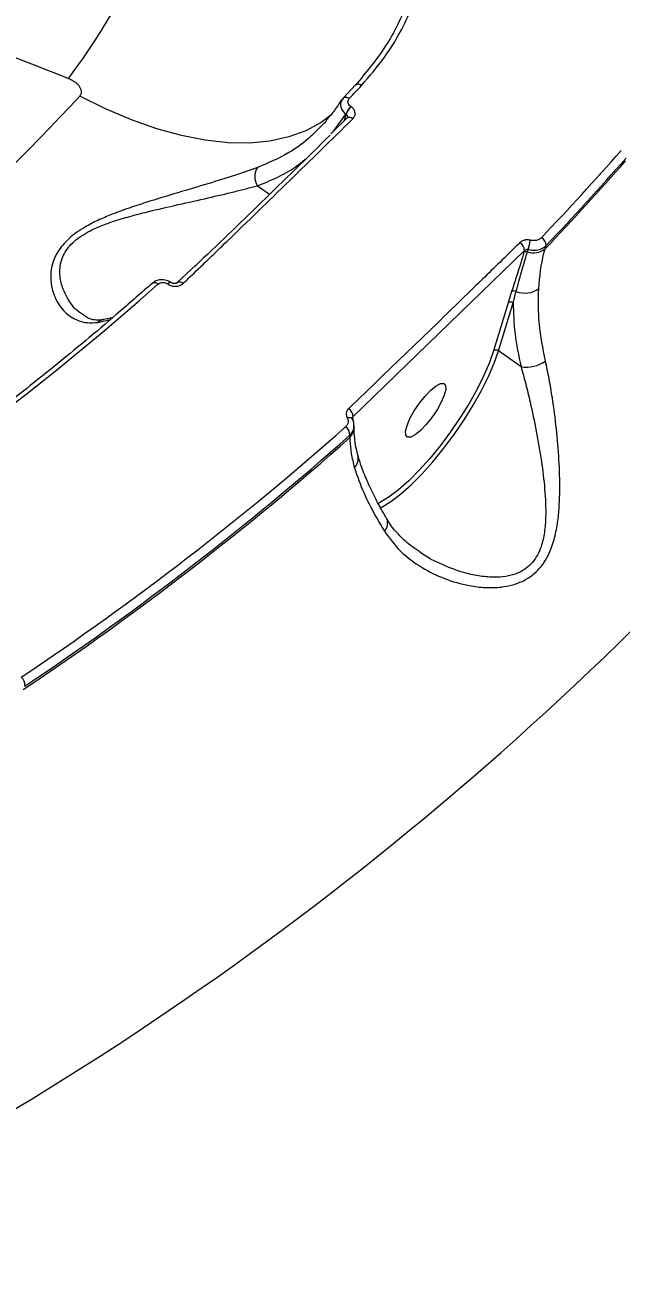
# Model space of a CAD drawing. Header units: millimetres. Extents: x -6328 to 5334, y -5037 to 4112.
# Drawn here: x -2071.6 to -1989.2, y 244.6 to 416.5 of the extents above; entities that cross this region are included whole.
import ezdxf

# ---------------------------------------------------------------- set-up
doc = ezdxf.new("R2010")
doc.units = ezdxf.units.MM
for name, color, linetype in [('DIKOM_ОБЪЕКТ', 7, 'Continuous'), ('DIKOM_РАЗМЕР_ЗОНА', 7, 'Continuous'), ('DIKOM_РАЗМЕР_ОБЪЕКТА', 7, 'Continuous')]:
    doc.layers.add(name, color=color, linetype=linetype)
doc.styles.add('style1', font='arial.ttf', dxfattribs={"width": 0.8})
doc.dimstyles.new('1-50', dxfattribs={"dimtxt": 300, "dimasz": 200, "dimexe": 100, "dimexo": 0, "dimgap": 100, "dimtad": 1, "dimtxsty": 'style1', "dimcen": 200, "dimclrd": 7, "dimclre": 7, "dimclrt": 7, "dimadec": 1, "dimazin": 2, "dimtfac": 1, "dimtmove": 0, "dimatfit": 2, "dimfxl": 0, "dimlwd": 25, "dimlwe": 18, "dimarcsym": 0})

# ---------------------------------------------------------------- blocks, each defined once
blk = doc.blocks.new('*D0')
at = {"layer": 'Defpoints', "color": 0, "transparency": 16777216}
for p in [(-3539.45, 760.32), (3333.52, 448.13), (3333.52, -4437.11)]:
    blk.add_point(p, dxfattribs=at)
at = {"layer": 'DIKOM_РАЗМЕР_ОБЪЕКТА', "color": 7, "lineweight": 18, "transparency": 16777216}
for p, q in [((-3539.45, 760.32), (-3539.45, -4537.11)), ((3333.52, 448.13), (3333.52, -4537.11))]:
    blk.add_line(p, q, dxfattribs=at)
at = {"layer": 'DIKOM_РАЗМЕР_ОБЪЕКТА', "color": 7, "lineweight": 25, "transparency": 16777216}
blk.add_line((-3339.45, -4437.11), (3133.52, -4437.11), dxfattribs=at)
at = {"layer": 'DIKOM_РАЗМЕР_ОБЪЕКТА', "color": 7, "transparency": 16777216}
for points in [[(-3339.45, -4403.77), (-3339.45, -4470.44), (-3539.45, -4437.11)], [(3133.52, -4403.77), (3133.52, -4470.44), (3333.52, -4437.11)]]:
    blk.add_solid(points, dxfattribs=at)
at = {"layer": 'DIKOM_РАЗМЕР_ОБЪЕКТА', "color": 7, "transparency": 16777216, "insert": (-102.96, -4183.94), "char_height": 300, "attachment_point": 5, "style": 'style1'}
blk.add_mtext('6900', dxfattribs=at)
blk = doc.blocks.new('*D1')
at = {"layer": 'Defpoints', "color": 0, "transparency": 16777216}
for p in [(-5040.91, 625.75), (5333.52, 448.13), (5333.52, -4936.78)]:
    blk.add_point(p, dxfattribs=at)
at = {"layer": 'DIKOM_РАЗМЕР_ЗОНА', "color": 7, "lineweight": 18, "transparency": 16777216}
for p, q in [((-5040.91, 625.75), (-5040.91, -5036.78)), ((5333.52, 448.13), (5333.52, -5036.78))]:
    blk.add_line(p, q, dxfattribs=at)
at = {"layer": 'DIKOM_РАЗМЕР_ЗОНА', "color": 7, "lineweight": 25, "transparency": 16777216}
blk.add_line((-4840.91, -4936.78), (5133.52, -4936.78), dxfattribs=at)
at = {"layer": 'DIKOM_РАЗМЕР_ЗОНА', "color": 7, "transparency": 16777216}
for points in [[(-4840.91, -4903.45), (-4840.91, -4970.11), (-5040.91, -4936.78)], [(5133.52, -4903.45), (5133.52, -4970.11), (5333.52, -4936.78)]]:
    blk.add_solid(points, dxfattribs=at)
at = {"layer": 'DIKOM_РАЗМЕР_ЗОНА', "color": 7, "transparency": 16777216, "insert": (-104.69, -4683.61), "char_height": 300, "attachment_point": 5, "style": 'style1'}
blk.add_mtext('10400', dxfattribs=at)
blk = doc.blocks.new('*D2')
at = {"layer": 'Defpoints', "color": 0, "transparency": 16777216}
for p in [(-5303.77, 2121.42), (-1621.11, 2121.42), (560.33, -2395.62)]:
    blk.add_point(p, dxfattribs=at)
at = {"layer": 'DIKOM_РАЗМЕР_ОБЪЕКТА', "color": 7, "lineweight": 18, "transparency": 16777216}
for p, q in [((-1621.11, 2121.42), (-5403.77, 2121.42)), ((560.33, -2395.62), (-5403.77, -2395.62))]:
    blk.add_line(p, q, dxfattribs=at)
at = {"layer": 'DIKOM_РАЗМЕР_ОБЪЕКТА', "color": 7, "lineweight": 25, "transparency": 16777216}
blk.add_line((-5303.77, -2195.62), (-5303.77, 1921.42), dxfattribs=at)
at = {"layer": 'DIKOM_РАЗМЕР_ОБЪЕКТА', "color": 7, "transparency": 16777216}
for points in [[(-5337.11, 1921.42), (-5270.44, 1921.42), (-5303.77, 2121.42)], [(-5337.11, -2195.62), (-5270.44, -2195.62), (-5303.77, -2395.62)]]:
    blk.add_solid(points, dxfattribs=at)
at = {"layer": 'DIKOM_РАЗМЕР_ОБЪЕКТА', "color": 7, "transparency": 16777216, "insert": (-5556.94, -137.1), "char_height": 300, "attachment_point": 5, "rotation": 90, "style": 'style1'}
blk.add_mtext('4500', dxfattribs=at)
blk = doc.blocks.new('*D3')
at = {"layer": 'Defpoints', "color": 0, "transparency": 16777216}
for p in [(-1814.92, 4111.71), (-5877.98, -3895.62), (33.33, -3895.62)]:
    blk.add_point(p, dxfattribs=at)
at = {"layer": 'DIKOM_РАЗМЕР_ЗОНА', "color": 7, "lineweight": 18, "transparency": 16777216}
for p, q in [((-1814.92, 4111.71), (-5977.98, 4111.71)), ((33.33, -3895.62), (-5977.98, -3895.62))]:
    blk.add_line(p, q, dxfattribs=at)
at = {"layer": 'DIKOM_РАЗМЕР_ЗОНА', "color": 7, "lineweight": 25, "transparency": 16777216}
blk.add_line((-5877.98, 3911.71), (-5877.98, -3695.62), dxfattribs=at)
at = {"layer": 'DIKOM_РАЗМЕР_ЗОНА', "color": 7, "transparency": 16777216}
for points in [[(-5911.31, 3911.71), (-5844.65, 3911.71), (-5877.98, 4111.71)], [(-5911.31, -3695.62), (-5844.65, -3695.62), (-5877.98, -3895.62)]]:
    blk.add_solid(points, dxfattribs=at)
at = {"layer": 'DIKOM_РАЗМЕР_ЗОНА', "color": 7, "transparency": 16777216, "insert": (-6131.15, 108.05), "char_height": 300, "attachment_point": 5, "rotation": 90, "style": 'style1'}
blk.add_mtext('8000', dxfattribs=at)

msp = doc.modelspace()

# ---------------------------------------------------------------- linework, layer by layer
at = {"layer": 'DIKOM_ОБЪЕКТ', "color": 7, "linetype": 'Continuous', "lineweight": 15}
for p, q in [((-2025.889, 408.209), (-2027.578, 406.407)), ((-2027.621, 406.347), (-2027.765, 406.139)), ((-2027.621, 406.347), (-2027.578, 406.407)), ((-2029.015, 401.73), (-2027.223, 404.148)), ((-2027.201, 404.134), (-2027.508, 403.211)), ((-2027.223, 404.148), (-2027.201, 404.134)), ((-2026.537, 405.217), (-2026.559, 405.232)), ((-2027.06, 403.652), (-2029.309, 401.441)), ((-2027.048, 403.646), (-2027.066, 403.625)), ((-2027.065, 403.626), (-2027.048, 403.641)), ((-2039.456, 394.273), (-2037.773, 393.089)), ((-2026.254, 362.332), (-2002.55, 385.3)), ((-2002.55, 385.3), (-2002.623, 385.059)), ((-2002.141, 385.136), (-2002.038, 385.475)), ((-1999.684, 385.565), (-1999.554, 386.003)), ((-2047.999, 383.315), (-2050.537, 380.888)), ((-2051.863, 380.698), (-2051.842, 380.683)), ((-2004.323, 379.637), (-2004.81, 378.097)), ((-2004.81, 378.097), (-2006.822, 371.471)), ((-2006.136, 371.452), (-2004.124, 378.078)), ((-2061.518, 375.394), (-2059.813, 375.768)), ((-2060.735, 375.747), (-2060.797, 375.736)), ((-2003.031, 369.268), (-2006.136, 371.452)), ((-2026.254, 362.274), (-2026.254, 362.332)), ((-2026.247, 361.791), (-2026.254, 362.274)), ((-2026.101, 360.93), (-2026.103, 361.147)), ((-2026.695, 359.792), (-2026.692, 359.48))]:
    msp.add_line(p, q, dxfattribs=at)
at = {"layer": 'DIKOM_ОБЪЕКТ', "color": 7, "linetype": 'Continuous', "lineweight": 15, "flags": 128}
for points in [[(-2025.075, 408.126), (-2025.213, 408.202), (-2025.348, 408.259), (-2025.479, 408.296), (-2025.6, 408.31), (-2025.709, 408.302), (-2025.802, 408.272), (-2025.877, 408.221), (-2025.889, 408.209)], [(-2029.144, 404.155), (-2030.645, 403.028), (-2032.764, 401.87), (-2035.131, 401.004), (-2037.727, 400.436), (-2040.532, 400.17), (-2043.524, 400.209), (-2046.681, 400.553), (-2049.977, 401.198), (-2053.387, 402.14), (-2056.884, 403.372), (-2060.442, 404.883), (-2064.031, 406.662)], [(-2027.578, 406.407), (-2027.567, 406.418), (-2027.492, 406.47), (-2027.399, 406.5), (-2027.291, 406.507), (-2027.169, 406.493), (-2027.039, 406.456), (-2026.904, 406.399), (-2026.767, 406.322)], [(-2051.413, 380.903), (-2051.437, 380.914), (-2051.499, 380.92), (-2051.575, 380.9), (-2051.663, 380.855), (-2051.76, 380.787), (-2051.863, 380.698)], [(-2051.39, 380.887), (-2051.416, 380.9), (-2051.478, 380.905), (-2051.554, 380.885), (-2051.641, 380.841), (-2051.738, 380.773), (-2051.842, 380.683)], [(-2051.382, 380.882), (-2051.406, 380.898), (-2051.412, 380.902)], [(-2050.544, 380.861), (-2050.527, 380.877), (-2050.526, 380.878)], [(-2006.822, 371.471), (-2007.395, 369.83), (-2008.162, 368.046), (-2009.105, 366.156), (-2010.204, 364.202), (-2011.435, 362.228), (-2012.77, 360.275), (-2014.181, 358.388), (-2015.637, 356.607), (-2017.105, 354.971), (-2018.554, 353.517), (-2019.951, 352.276), (-2021.267, 351.274), (-2022.473, 350.535), (-2022.864, 350.341)], [(-2022.456, 349.769), (-2022.276, 349.862), (-2021.033, 350.624), (-2019.676, 351.657), (-2018.234, 352.937), (-2016.74, 354.437), (-2015.226, 356.124), (-2013.725, 357.96), (-2012.27, 359.907), (-2010.893, 361.92), (-2009.624, 363.956), (-2008.491, 365.971), (-2007.518, 367.92), (-2006.727, 369.76), (-2006.136, 371.452)], [(-2015.51, 366.029), (-2014.778, 366.625), (-2014.163, 366.947), (-2013.714, 366.969), (-2013.468, 366.69), (-2013.445, 366.131), (-2013.647, 365.339), (-2014.057, 364.376), (-2014.642, 363.323), (-2015.355, 362.262), (-2016.137, 361.282), (-2016.927, 360.46), (-2017.658, 359.864), (-2018.274, 359.541), (-2018.722, 359.519), (-2018.968, 359.799), (-2018.991, 360.357), (-2018.789, 361.15), (-2018.379, 362.112), (-2017.794, 363.166), (-2017.081, 364.226), (-2016.299, 365.207), (-2015.51, 366.029)], [(-2027.063, 362.217), (-2026.914, 362.249), (-2026.775, 362.264), (-2026.648, 362.262), (-2026.538, 362.241), (-2026.448, 362.203), (-2026.38, 362.149), (-2026.348, 362.104)]]:
    msp.add_lwpolyline(points, dxfattribs=at)
at = {"layer": 'DIKOM_ОБЪЕКТ', "color": 7, "linetype": 'Continuous', "lineweight": 15}
for centre, radius, start, end in [((-2147.234, 469.992), 101.866, 323.29199, 329.30234), ((-2329.911, 692.249), 416.714, 316.67414, 317.01419), ((-2348.743, 670.859), 388.408, 298.15986, 317.14039), ((-2024.582, 403.276), 2.781, 135.299, 161.72155), ((-2024.561, 403.261), 2.781, 135.29804, 161.71695), ((-2026.756, 403.003), 0.702, 46.53964, 114.52461), ((-2319.621, 690.306), 440.412, 316.4907, 318.6138), ((-2319.931, 689.672), 441.633, 316.48075, 318.61744), ((-2319.683, 689.892), 441.397, 316.4907, 318.6138), ((-2037.591, 395.527), 2.247, 145.72003, 213.91409), ((-2000.856, 385.965), 1.302, 1.65501, 60.10121), ((-2003.889, 385.274), 1.339, 1.11771, 58.36312), ((-2002.309, 384.635), 0.528, 71.48798, 126.54373), ((-2001.308, 387.616), 2.617, 251.44456, 308.3624), ((-2168.208, 429.281), 171.847, 345.23153, 345.66731), ((-2318.101, 679.544), 399.356, 303.74972, 311.55053), ((-2053.713, 380.138), 0.734, 47.36843, 108.01068), ((-2050.219, 380.245), 0.703, 47.08036, 115.84843), ((-2002.524, 382.719), 3.291, 248.8635, 306.15288), ((-2004.48, 377.615), 0.584, 52.45424, 124.40191), ((-2004.007, 379.16), 0.572, 58.79884, 123.54803), ((-2060.504, 374.189), 1.574, 100.70869, 130.07276), ((-2006.492, 370.989), 0.584, 52.45424, 124.40191), ((-2002.284, 373.574), 4.371, 260.1625, 306.83458), ((-2027.561, 362.353), 1.308, 359.08017, 58.15399), ((-2025.939, 361.99), 0.424, 138.01561, 166.78224), ((-2305.843, 675.672), 420.295, 303.78933, 311.51093), ((-2306.121, 675.004), 421.469, 303.77202, 311.52823), ((-2305.874, 675.226), 421.235, 303.78933, 311.51093), ((-2028.037, 359.829), 1.343, 358.45714, 56.02982), ((-2028.171, 360.928), 2.07, 315.6066, 0.08952), ((-2309.025, 659.074), 457.894, 296.52184, 318.77841), ((-2027.45, 356.606), 1.911, 316.70397, 14.08247), ((-2023.018, 347.651), 1.558, 315.00029, 21.95802), ((-2073.005, 325.294), 1.405, 353.78006, 49.9007)]:
    msp.add_arc(centre, radius, start, end, dxfattribs=at)
for points, knots in [([(-2025.075, 408.126), (-2023.969, 409.409), (-2021.74, 411.992), (-2019.439, 415.867), (-2017.808, 419.481), (-2016.718, 422.772), (-2015.969, 426.184), (-2015.588, 429.645), (-2015.572, 433.108), (-2015.913, 436.561), (-2016.622, 440.023), (-2017.691, 443.416), (-2019.101, 446.695), (-2020.837, 449.85), (-2022.922, 452.899), (-2026.071, 456.675), (-2029.782, 460.055), (-2033.926, 462.992), (-2036.213, 464.273), (-2037.36, 464.916)], [0, 0, 0, 0, 0.0745632, 0.1501933, 0.2026071, 0.2553867, 0.3093198, 0.3636514, 0.416108, 0.4689306, 0.5229073, 0.5772827, 0.6297178, 0.6825178, 0.736467, 0.7908128, 0.893943, 0.9467886, 1, 1, 1, 1]), ([(-2339.328, 416.876), (-2338.898, 417.227), (-2335.825, 419.729), (-2329.449, 423.892), (-2319.644, 429.336), (-2308.533, 434.173), (-2296.11, 438.343), (-2282.728, 441.655), (-2269.876, 443.846), (-2257.867, 445.184), (-2246.934, 445.911), (-2235.601, 446.186), (-2223.842, 446.004), (-2211.698, 445.356), (-2199.159, 444.233), (-2186.289, 442.633), (-2173.337, 440.589), (-2160.369, 438.134), (-2147.936, 435.409), (-2135.856, 432.433), (-2124.154, 429.257), (-2112.331, 425.757), (-2098.639, 421.364), (-2083.058, 415.946), (-2071.404, 411.386), (-2065.569, 409.104)], [0, 0, 0, 0, 0.0084107, 0.0600876, 0.111913, 0.1691353, 0.2266627, 0.2843952, 0.342438, 0.3831937, 0.4240208, 0.4651782, 0.5064083, 0.5481608, 0.5899883, 0.6321563, 0.6744006, 0.7145311, 0.7547267, 0.7901974, 0.825668, 0.8613183, 0.8969685, 0.9484165, 1, 1, 1, 1]), ([(-2016.829, 434.636), (-2016.76, 434.06), (-2016.426, 431.256), (-2016.713, 427.284), (-2017.623, 422.849), (-2019.019, 418.552), (-2021.501, 413.453), (-2024.454, 409.918), (-2025.931, 408.15)], [0, 0, 0, 0, 0.0607446, 0.2954424, 0.4158533, 0.5371469, 0.7685731, 1, 1, 1, 1]), ([(-2065.569, 409.104), (-2065.349, 409.004), (-2064.893, 408.796), (-2064.382, 408.393), (-2064.037, 407.969), (-2063.844, 407.559), (-2063.799, 407.188), (-2063.869, 406.876), (-2063.979, 406.731), (-2064.031, 406.662)], [0, 0, 0, 0, 0.1943994, 0.4037079, 0.553904, 0.691013, 0.8350645, 0.9219116, 1, 1, 1, 1]), ([(-2027.834, 406.186), (-2028.154, 405.669), (-2028.791, 404.64), (-2029.575, 403.761), (-2029.966, 403.324)], [0, 0, 0, 0, 0.5020794, 1, 1, 1, 1]), ([(-2027.765, 406.139), (-2027.799, 406.093), (-2027.939, 405.907), (-2027.988, 405.566), (-2027.937, 405.109), (-2027.736, 404.654), (-2027.438, 404.319), (-2027.248, 404.168), (-2027.223, 404.148)], [0, 0, 0, 0, 0.0816756, 0.3309046, 0.4744329, 0.7194314, 0.9623511, 1, 1, 1, 1]), ([(-2026.559, 405.232), (-2026.572, 405.241), (-2026.672, 405.309), (-2026.828, 405.464), (-2026.934, 405.685), (-2026.962, 405.914), (-2026.919, 406.128), (-2026.814, 406.262), (-2026.767, 406.322)], [0, 0, 0, 0, 0.0340103, 0.252264, 0.4705298, 0.5979374, 0.8193065, 1, 1, 1, 1]), ([(-2027.201, 404.134), (-2027.174, 404.115), (-2027.104, 404.067), (-2027.032, 403.948), (-2027.005, 403.798), (-2027.033, 403.7), (-2027.047, 403.654)], [0, 0, 0, 0, 0.1761332, 0.4562307, 0.7498661, 1, 1, 1, 1]), ([(-2026.274, 403.512), (-2026.182, 403.625), (-2025.998, 403.85), (-2025.927, 404.265), (-2026.025, 404.676), (-2026.251, 405.003), (-2026.457, 405.158), (-2026.537, 405.217)], [0, 0, 0, 0, 0.2182614, 0.4367519, 0.6530228, 0.8657456, 1, 1, 1, 1]), ([(-2049.74, 380.76), (-2049.337, 381.145), (-2047.323, 383.072), (-2039.523, 390.557), (-2032.087, 397.828), (-2026.274, 403.512)], [0, 0, 0, 0, 0.0517104, 0.2585534, 1, 1, 1, 1]), ([(-2030.559, 402.597), (-2031.16, 401.981), (-2032.546, 400.561), (-2035.444, 398.496), (-2037.974, 397.419), (-2039.448, 396.792)], [0, 0, 0, 0, 0.242326, 0.5584873, 1, 1, 1, 1]), ([(-2029.881, 403.308), (-2029.926, 403.245), (-2030.12, 402.974), (-2030.368, 402.761), (-2030.559, 402.597)], [0, 0, 0, 0, 0.2333599, 1, 1, 1, 1]), ([(-2029.396, 401.27), (-2032.571, 398.158), (-2038.821, 392.033), (-2045.035, 386.073), (-2048.091, 383.141)], [0, 0, 0, 0, 0.5080926, 1, 1, 1, 1]), ([(-2039.456, 394.273), (-2038.536, 394.638), (-2036.69, 395.37), (-2034.465, 396.629), (-2033.239, 397.603), (-2032.771, 397.974)], [0, 0, 0, 0, 0.3805266, 0.763737, 1, 1, 1, 1]), ([(-2039.448, 396.792), (-2040.483, 396.433), (-2042.554, 395.715), (-2046.323, 394.528), (-2050.446, 393.305), (-2054.218, 392.167), (-2057.378, 391.136), (-2059.684, 390.288), (-2061.752, 389.393), (-2063.826, 388.302), (-2065.87, 386.804), (-2067.184, 385.093), (-2067.797, 383.606), (-2068.09, 382.079), (-2067.998, 380.405), (-2067.362, 378.46), (-2066.17, 376.723), (-2064.572, 375.685), (-2062.996, 375.284), (-2062.011, 375.357), (-2061.518, 375.394)], [0, 0, 0, 0, 0.0727748, 0.1456246, 0.2220849, 0.2985164, 0.3409262, 0.383292, 0.4164827, 0.4496105, 0.498643, 0.5477889, 0.5808453, 0.6139662, 0.6710826, 0.728318, 0.8132038, 0.898076, 0.9490484, 1, 1, 1, 1]), ([(-2063.468, 376.417), (-2063.696, 376.548), (-2064.626, 377.081), (-2065.653, 378.494), (-2066.537, 380.389), (-2066.834, 382.001), (-2066.714, 383.464), (-2066.275, 384.849), (-2065.135, 386.433), (-2063.234, 387.749), (-2061.283, 388.66), (-2059.308, 389.386), (-2057.084, 390.05), (-2054.026, 390.835), (-2050.344, 391.672), (-2046.316, 392.574), (-2042.582, 393.453), (-2040.506, 393.997), (-2039.456, 394.273)], [0, 0, 0, 0, 0.0339833, 0.1382535, 0.2056892, 0.2744368, 0.3121155, 0.3507218, 0.4058854, 0.4609669, 0.4986915, 0.5375151, 0.5875008, 0.6382179, 0.7297299, 0.8232459, 0.9106143, 1, 1, 1, 1]), ([(-2001.71, 386.74), (-2001.757, 386.751), (-2001.967, 386.8), (-2002.356, 386.81), (-2002.836, 386.69), (-2003.07, 386.506), (-2003.187, 386.413)], [0, 0, 0, 0, 0.0855851, 0.3893451, 0.6948191, 1, 1, 1, 1]), ([(-2000.207, 387.094), (-2000.32, 386.999), (-2000.546, 386.807), (-2001.019, 386.675), (-2001.422, 386.674), (-2001.648, 386.726), (-2001.71, 386.74)], [0, 0, 0, 0, 0.2968968, 0.5940668, 0.8895197, 1, 1, 1, 1]), ([(-2003.187, 386.413), (-2003.592, 386.016), (-2005.621, 384.027), (-2013.535, 376.292), (-2021.011, 369.101), (-2026.872, 363.464)], [0, 0, 0, 0, 0.0512253, 0.2561273, 1, 1, 1, 1]), ([(-2002.623, 385.059), (-2002.768, 384.586), (-2003.313, 382.796), (-2003.895, 380.976), (-2004.323, 379.637)], [0, 0, 0, 0, 0.2646963, 1, 1, 1, 1]), ([(-2003.71, 379.65), (-2003.648, 379.879), (-2003.333, 381.024), (-2002.821, 382.858), (-2002.35, 384.437), (-2002.141, 385.136)], [0, 0, 0, 0, 0.1222813, 0.6114381, 1, 1, 1, 1]), ([(-2002.55, 385.3), (-2002.509, 385.34), (-2002.426, 385.42), (-2002.26, 385.483), (-2002.126, 385.492), (-2002.054, 385.478), (-2002.038, 385.475)], [0, 0, 0, 0, 0.3131238, 0.619667, 0.9171247, 1, 1, 1, 1]), ([(-2002.038, 385.475), (-2001.936, 385.451), (-2001.56, 385.363), (-2000.892, 385.354), (-2000.111, 385.553), (-1999.74, 385.853), (-1999.554, 386.003)], [0, 0, 0, 0, 0.1106032, 0.4063325, 0.7035048, 1, 1, 1, 1]), ([(-2000.583, 380.062), (-2000.427, 381.733), (-2000.251, 383.628), (-1999.744, 385.36), (-1999.684, 385.565)], [0, 0, 0, 0, 0.8821406, 1, 1, 1, 1]), ([(-2053.988, 380.801), (-2055.467, 379.503), (-2059.76, 375.734), (-2067.008, 369.688), (-2075.787, 362.751), (-2084.744, 356.082), (-2091.826, 351.1), (-2095.922, 348.348), (-2096.937, 347.666)], [0, 0, 0, 0, 0.1082675, 0.3142337, 0.520205, 0.7261788, 0.932155, 1, 1, 1, 1]), ([(-2051.419, 380.894), (-2051.447, 380.917), (-2051.666, 381.095), (-2052.214, 381.275), (-2052.968, 381.302), (-2053.599, 381.119), (-2053.868, 380.872), (-2053.968, 380.781)], [0, 0, 0, 0, 0.0395187, 0.3097873, 0.5936812, 0.8500778, 1, 1, 1, 1]), ([(-2053.216, 380.678), (-2053.215, 380.679), (-2053.145, 380.741), (-2052.977, 380.843), (-2052.708, 380.908), (-2052.421, 380.91), (-2052.134, 380.853), (-2051.951, 380.748), (-2051.863, 380.698)], [0, 0, 0, 0, 0.0043468, 0.2198207, 0.4355752, 0.5682506, 0.7938306, 1, 1, 1, 1]), ([(-2051.842, 380.683), (-2051.755, 380.631), (-2051.529, 380.495), (-2051.092, 380.372), (-2050.58, 380.363), (-2050.093, 380.488), (-2049.858, 380.669), (-2049.74, 380.76)], [0, 0, 0, 0, 0.1342544, 0.3469772, 0.5632481, 0.7817386, 1, 1, 1, 1]), ([(-2050.546, 380.861), (-2050.548, 380.859), (-2050.556, 380.849), (-2050.618, 380.806), (-2050.747, 380.764), (-2050.909, 380.745), (-2051.09, 380.761), (-2051.256, 380.811), (-2051.36, 380.863), (-2051.389, 380.887), (-2051.39, 380.888)], [0, 0, 0, 0, 0.0488367, 0.2351991, 0.3913858, 0.5423681, 0.6953263, 0.8470372, 0.9936243, 1, 1, 1, 1]), ([(-1999.664, 370.076), (-2000.003, 371.789), (-2000.687, 375.256), (-2000.618, 378.448), (-2000.583, 380.062)], [0, 0, 0, 0, 0.4942419, 1, 1, 1, 1]), ([(-2004.124, 378.078), (-2004.067, 378.305), (-2003.936, 378.825), (-2003.792, 379.352), (-2003.71, 379.65)], [0, 0, 0, 0, 0.4352963, 1, 1, 1, 1]), ([(-2004.124, 378.078), (-2004.079, 376.668), (-2003.989, 373.825), (-2003.352, 370.795), (-2003.031, 369.268)], [0, 0, 0, 0, 0.4960566, 1, 1, 1, 1]), ([(-2060.742, 375.779), (-2060.927, 375.749), (-2061.465, 375.663), (-2062.196, 375.752), (-2062.915, 375.944), (-2063.331, 376.246), (-2063.508, 376.374)], [0, 0, 0, 0, 0.151274, 0.43873, 0.760765, 1, 1, 1, 1]), ([(-2059.431, 376.087), (-2059.483, 376.068), (-2059.879, 375.925), (-2060.378, 375.862), (-2060.812, 375.807)], [0, 0, 0, 0, 0.131772, 1, 1, 1, 1]), ([(-2021.916, 346.549), (-2021.218, 345.595), (-2019.794, 343.65), (-2016.877, 341.51), (-2013.635, 339.906), (-2010.642, 339.041), (-2007.988, 338.712), (-2005.967, 338.753), (-2004.146, 339.095), (-2002.261, 339.813), (-2000.346, 341.287), (-1999.011, 343.547), (-1998.273, 345.916), (-1997.794, 348.712), (-1997.614, 352.223), (-1997.744, 356.415), (-1998.114, 360.719), (-1998.606, 364.474), (-1999.132, 367.622), (-1999.486, 369.254), (-1999.664, 370.076)], [0, 0, 0, 0, 0.0741124, 0.1510356, 0.2205987, 0.2917262, 0.3343346, 0.3775455, 0.4100567, 0.4432595, 0.4962516, 0.5490834, 0.5885348, 0.6289782, 0.6961141, 0.7650066, 0.8354346, 0.9076279, 0.9534372, 1, 1, 1, 1]), ([(-2003.031, 369.268), (-2002.812, 368.489), (-2002.372, 366.919), (-2001.657, 363.943), (-2000.901, 360.357), (-2000.202, 356.311), (-1999.71, 352.317), (-1999.558, 349.032), (-1999.757, 346.374), (-2000.23, 344.191), (-2001.309, 342.106), (-2003.031, 340.846), (-2004.766, 340.314), (-2006.476, 340.13), (-2008.411, 340.25), (-2010.961, 340.757), (-2013.853, 341.836), (-2016.192, 342.976), (-2017.253, 343.839), (-2017.413, 343.969)], [0, 0, 0, 0, 0.0546432, 0.1101391, 0.1944141, 0.280649, 0.3598119, 0.4406353, 0.4853017, 0.5310002, 0.5885448, 0.6457981, 0.6817874, 0.7188895, 0.768047, 0.8180405, 0.9006969, 0.9850454, 1, 1, 1, 1]), ([(-2026.872, 363.464), (-2026.898, 363.437), (-2027.023, 363.309), (-2027.173, 363.034), (-2027.223, 362.622), (-2027.117, 362.352), (-2027.063, 362.217)], [0, 0, 0, 0, 0.0810482, 0.3908327, 0.6951449, 1, 1, 1, 1]), ([(-2027.063, 362.217), (-2027.01, 362.082), (-2026.903, 361.812), (-2026.954, 361.4), (-2027.109, 361.113), (-2027.249, 360.978), (-2027.287, 360.942)], [0, 0, 0, 0, 0.2954348, 0.5903659, 0.8901389, 1, 1, 1, 1]), ([(-2026.695, 359.792), (-2026.633, 359.857), (-2026.4, 360.098), (-2026.144, 360.546), (-2026.134, 360.955), (-2026.129, 361.127)], [0, 0, 0, 0, 0.1747127, 0.6524902, 1, 1, 1, 1]), ([(-2026.142, 361.125), (-2026.133, 361.269), (-2026.11, 361.608), (-2026.276, 361.915), (-2026.371, 362.091)], [0, 0, 0, 0, 0.4261512, 1, 1, 1, 1]), ([(-2026.342, 362.098), (-2026.346, 362.105), (-2026.366, 362.138), (-2026.361, 362.147), (-2026.362, 362.146), (-2026.362, 362.145)], [0, 0, 0, 0, 0.1751161, 0.8734356, 1, 1, 1, 1]), ([(-2026.357, 362.145), (-2026.356, 362.173), (-2026.353, 362.242), (-2026.304, 362.298), (-2026.263, 362.326), (-2026.254, 362.332)], [0, 0, 0, 0, 0.3600805, 0.8654348, 1, 1, 1, 1]), ([(-2026.692, 359.48), (-2026.687, 359.345), (-2026.661, 358.658), (-2026.549, 357.285), (-2026.223, 355.96), (-2026.059, 355.295)], [0, 0, 0, 0, 0.1088866, 0.5528039, 1, 1, 1, 1]), ([(-2025.582, 357.077), (-2025.693, 357.498), (-2025.964, 358.519), (-2026.08, 359.884), (-2026.088, 360.654), (-2026.09, 360.906)], [0, 0, 0, 0, 0.3214395, 0.7781091, 1, 1, 1, 1]), ([(-2021.55, 348.247), (-2021.811, 348.68), (-2022.558, 349.918), (-2023.561, 351.861), (-2024.55, 354.043), (-2025.219, 355.784), (-2025.473, 356.723), (-2025.561, 357.047)], [0, 0, 0, 0, 0.1325864, 0.3793175, 0.6257726, 0.8710381, 1, 1, 1, 1]), ([(-2026.059, 355.295), (-2025.661, 354.15), (-2024.931, 352.053), (-2023.412, 349.052), (-2022.333, 347.246), (-2021.916, 346.549)], [0, 0, 0, 0, 0.4251179, 0.7780799, 1, 1, 1, 1]), ([(-2017.423, 343.959), (-2017.823, 344.232), (-2018.84, 344.927), (-2020.161, 346.271), (-2021.146, 347.437), (-2021.51, 348.148), (-2021.565, 348.255)], [0, 0, 0, 0, 0.2336748, 0.5937544, 0.9387366, 1, 1, 1, 1])]:
    msp.add_open_spline(points, degree=3, knots=knots, dxfattribs=at)

# ---------------------------------------------------------------- dimensions: what is measured, and where the dimension line sits
at = {"layer": 'DIKOM_РАЗМЕР_ЗОНА'}
dim = msp.add_linear_dim(base=(-5877.98, -3895.616), p1=(-1814.925, 4111.709), p2=(33.33, -3895.616), angle=90, text='8000', dimstyle='1-50', dxfattribs=at)
dim.commit()
dim.dimension.update_dxf_attribs({"geometry": '*D3', "text_midpoint": (-5877.98, 108.046), "dimtype": 160})
dim = msp.add_linear_dim(base=(5333.521, -4936.782), p1=(-5040.908, 625.746), p2=(5333.521, 448.128), text='10400', dimstyle='1-50', dxfattribs=at)
dim.commit()
dim.dimension.update_dxf_attribs({"geometry": '*D1', "text_midpoint": (-104.69, -4936.782), "dimtype": 160})
at = {"layer": 'DIKOM_РАЗМЕР_ОБЪЕКТА'}
dim = msp.add_linear_dim(base=(-5303.773, 2121.419), p1=(560.33, -2395.616), p2=(-1621.109, 2121.419), angle=90, text='4500', dimstyle='1-50', dxfattribs=at)
dim.commit()
dim.dimension.update_dxf_attribs({"geometry": '*D2', "text_midpoint": (-5303.773, -137.099), "dimtype": 160})
dim = msp.add_linear_dim(base=(3333.521, -4437.108), p1=(-3539.449, 760.323), p2=(3333.521, 448.128), text='6900', dimstyle='1-50', dxfattribs=at)
dim.commit()
dim.dimension.update_dxf_attribs({"geometry": '*D0', "text_midpoint": (-102.964, -4437.108), "dimtype": 160})

doc.saveas('drawing.dxf')
